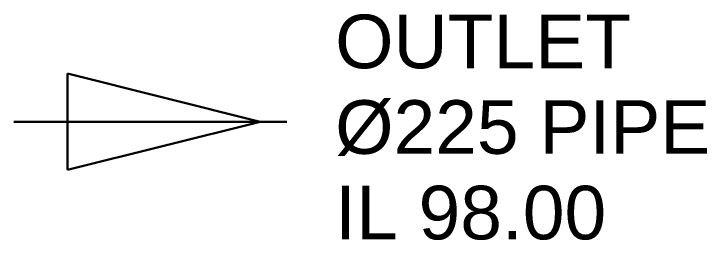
# Model space of a CAD drawing. Header units: millimetres. Extents: x -1589 to 4494, y -1079 to 3281.
# Drawn here: x 3598.2 to 4054.8, y 1034.4 to 1183.7 of the extents above; entities that cross this region are included whole.
import ezdxf

# ---------------------------------------------------------------- set-up
doc = ezdxf.new("R2010")
doc.units = ezdxf.units.MM
doc.layers.add('ANNOTATIONS', color=7, linetype='Continuous')
doc.layers.add('FLOW_OUTLET', color=5, linetype='Continuous')
doc.styles.add('ARIAL', font='arial.ttf')

msp = doc.modelspace()

# ---------------------------------------------------------------- linework, layer by layer
at = {"layer": 'FLOW_OUTLET', "color": 5, "lineweight": 30}
for p, q in [((3633.44, 1144.25), (3760.44, 1112.5)), ((3633.44, 1080.75), (3633.44, 1144.25)), ((3598.17, 1112.5), (3778.08, 1112.5)), ((3633.44, 1080.75), (3760.44, 1112.5))]:
    msp.add_line(p, q, dxfattribs=at)

# ---------------------------------------------------------------- texts
at = {"layer": 'ANNOTATIONS', "style": 'ARIAL'}
for s, p in [('OUTLET', (3809.83, 1147.78)), ('Ø225 PIPE', (3809.83, 1091.33)), ('IL 98.00', (3809.83, 1034.89))]:
    msp.add_text(s, height=35.362, dxfattribs=at).set_placement(p)

doc.saveas('drawing.dxf')
